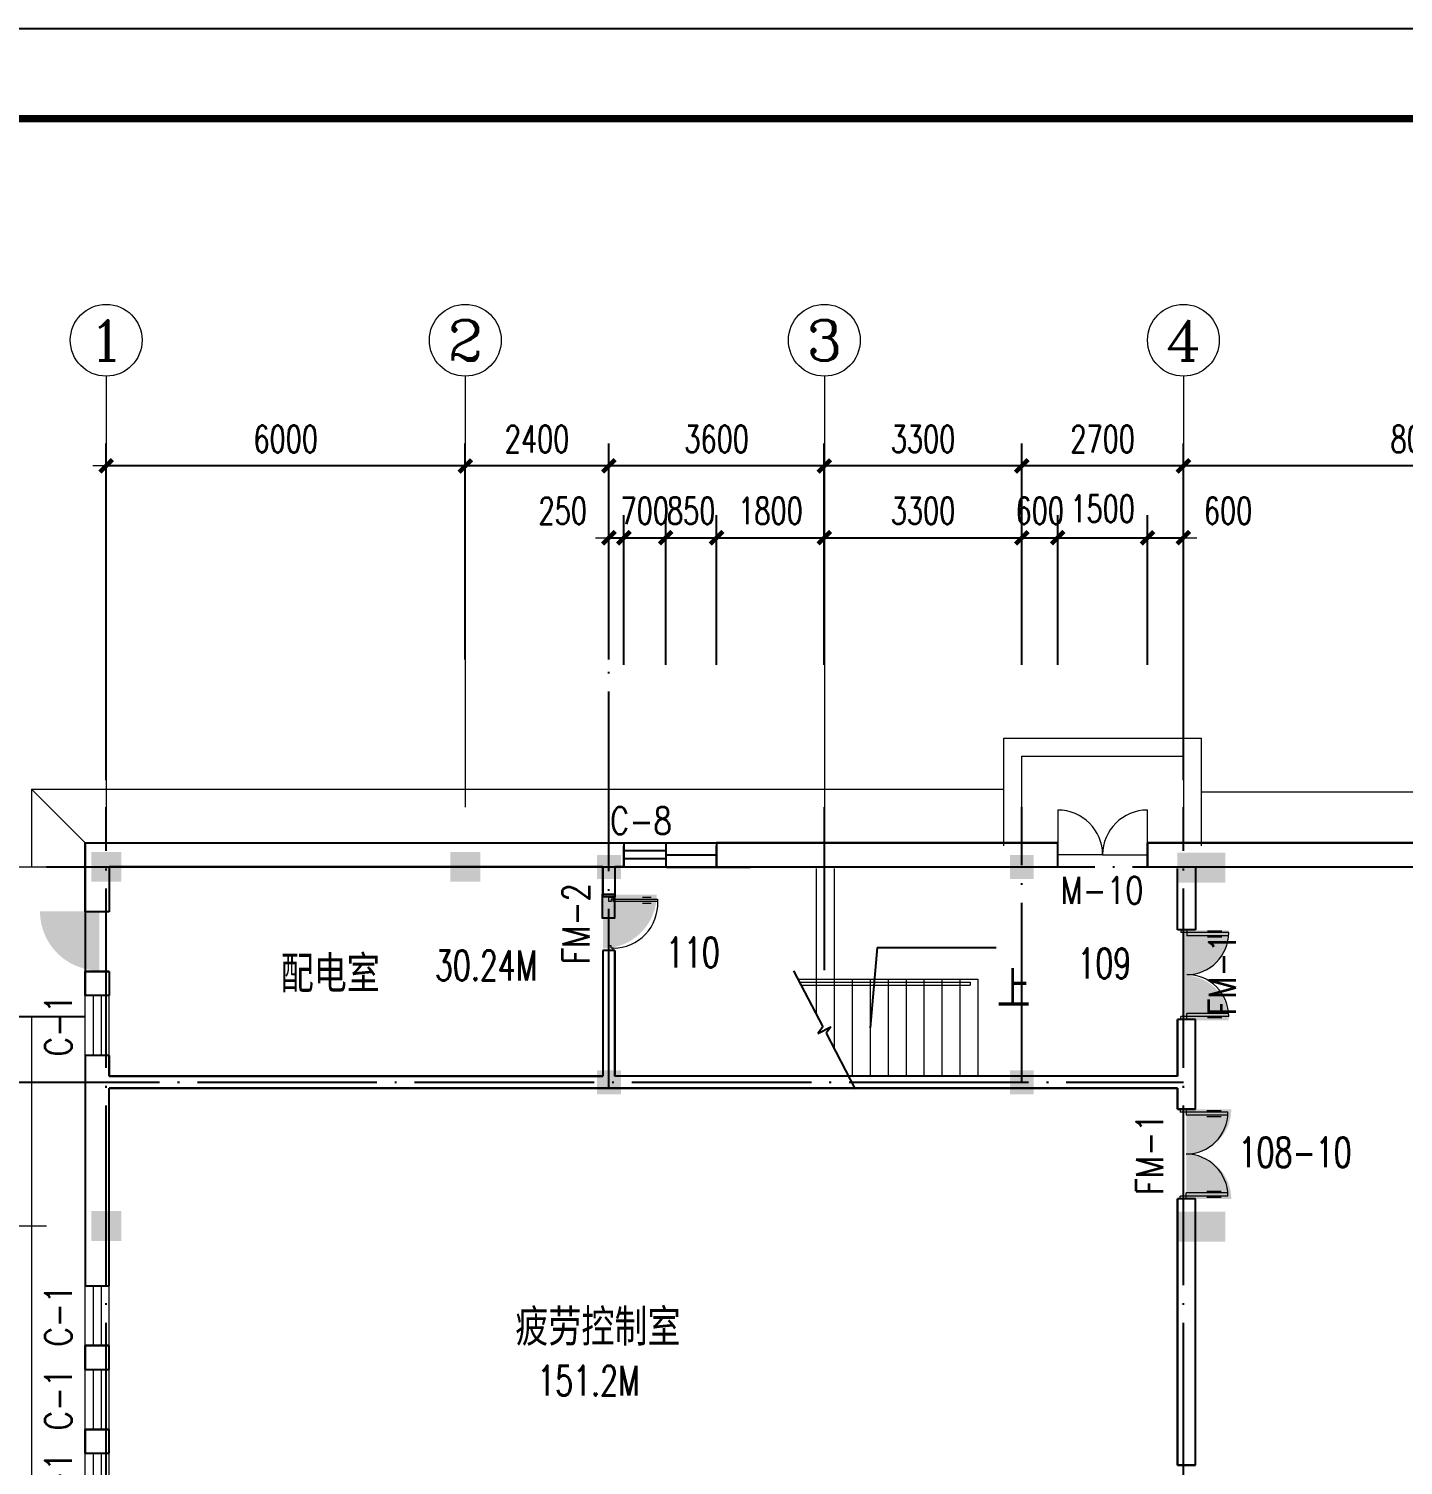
# Model space of a CAD drawing. Extents: x -220435 to 246757, y -381552 to -223577.
# Drawn here: x -139436 to -116467, y -274400 to -250394 of the extents above; entities that cross this region are included whole.
import ezdxf
from ezdxf.enums import TextEntityAlignment as Align

# ---------------------------------------------------------------- set-up
doc = ezdxf.new("R2010")
doc.units = 0
doc.header["$LTSCALE"] = 1500
doc.header["$MEASUREMENT"] = 0
doc.linetypes.add('DOTE', pattern=[2.42, 2, -0.2, 0.02, -0.2])
doc.layers.get('0').update_dxf_attribs({"linetype": 'CONTINUOUS'})
doc.layers.get('DEFPOINTS').update_dxf_attribs({"linetype": 'CONTINUOUS'})
for name, color, linetype in [('AXIS', 7, 'CONTINUOUS'), ('AXIS_TEXT', 7, 'CONTINUOUS'), ('COLUMN', 7, 'CONTINUOUS'), ('DOTE', 7, 'DOTE'), ('JELIBTLTC', 7, 'CONTINUOUS'), ('PUB_WALL', 7, 'CONTINUOUS'), ('STAIR', 7, 'CONTINUOUS'), ('WALL', 7, 'CONTINUOUS'), ('WINDOW_TEXT', 7, 'CONTINUOUS'), ('防火门', 10, 'CONTINUOUS'), ('防盗门', 180, 'CONTINUOUS')]:
    doc.layers.add(name, color=color, linetype=linetype)
for name, color, linetype, lineweight in [('PUB_DIM', 7, 'CONTINUOUS', 0), ('WINDOW', 7, 'CONTINUOUS', 0), ('我的', 7, 'CONTINUOUS', 0)]:
    doc.layers.add(name, color=color, linetype=linetype, lineweight=lineweight)
doc.styles.add('_SIMPLEX', font='SIMPLEX.shx', dxfattribs={"width": 0.8})
doc.styles.add('COMPLEX', font='COMPLEX')
doc.styles.add('DIM_FONT', font='TXT.shx', dxfattribs={"width": 0.7})
doc.styles.add('JELIBTLZX1', font='arial.ttf', dxfattribs={"width": 0.65})
doc.styles.add('SIMPLEX', font='SIMPLEX.SHX')
doc.dimstyles.new('DIMA150', dxfattribs={"dimscale": 1.5, "dimtxt": 300, "dimasz": 1, "dimexe": 250, "dimexo": 300, "dimgap": 150, "dimtad": 1, "dimdec": 0, "dimzin": 0, "dimdsep": 46, "dimtxsty": 'DIM_FONT', "dimblk": '_DIMX', "dimcen": 0.09, "dimse1": 1, "dimclrt": 7, "dimadec": 0, "dimazin": 0, "dimtfac": 1, "dimtdec": 0, "dimtix": 1, "dimtmove": 2, "dimatfit": 3, "dimldrblk": '_DIMX', "dimfxl": 1, "dimtolj": 1, "dimtzin": 0, "dimarcsym": 0})

# ---------------------------------------------------------------- blocks, each defined once
blk = doc.blocks.new('_DIMX')
blk.add_line((-150, 0), (150, 0))
at = {"const_width": 50}
blk.add_lwpolyline([(-70, -70), (70, 70)], dxfattribs=at)
blk = doc.blocks.new('*D47')
at = {"layer": 'DEFPOINTS', "color": 0, "lineweight": 20}
for p in [(-139141, -264400), (-148882, -342990), (-139141, -342990)]:
    blk.add_point(p, dxfattribs=at)
at = {"layer": 'PUB_DIM', "color": 0, "lineweight": -2}
for p, q in [((-148882, -264402), (-148882, -342989)), ((-139591, -342990), (-149257, -342990))]:
    blk.add_line(p, q, dxfattribs=at)
at = {"layer": 'PUB_DIM', "color": 0, "lineweight": -2, "xscale": 1.5, "yscale": 1.5, "zscale": 1.5}
for p, rotation in [((-148882, -264400), 90), ((-148882, -342990), 270)]:
    blk.add_blockref('_DIMX', p, dxfattribs=dict(at, rotation=rotation))
at = {"layer": 'PUB_DIM', "color": 7, "insert": (-149332, -303695), "char_height": 450, "attachment_point": 5, "rotation": 90, "style": 'DIM_FONT'}
blk.add_mtext('\\A1;78590', dxfattribs=at)
blk = doc.blocks.new('*D184')
at = {"layer": 'DEFPOINTS', "color": 0, "lineweight": 20}
for p in [(-139141, -270400), (-147682, -276400), (-139141, -276400)]:
    blk.add_point(p, dxfattribs=at)
at = {"layer": 'PUB_DIM', "color": 0, "lineweight": -2}
for p, q in [((-147682, -270402), (-147682, -276399)), ((-139591, -276400), (-148057, -276400))]:
    blk.add_line(p, q, dxfattribs=at)
at = {"layer": 'PUB_DIM', "color": 0, "lineweight": -2, "xscale": 1.5, "yscale": 1.5, "zscale": 1.5}
for p, rotation in [((-147682, -270400), 90), ((-147682, -276400), 270)]:
    blk.add_blockref('_DIMX', p, dxfattribs=dict(at, rotation=rotation))
at = {"layer": 'PUB_DIM', "color": 7, "insert": (-148132, -273400), "char_height": 450, "attachment_point": 5, "rotation": 90, "style": 'DIM_FONT'}
blk.add_mtext('\\A1;6000', dxfattribs=at)
blk = doc.blocks.new('M_A20TUI')
for p, q in [((-0.483, 0.396), (-0.483, 0.235)), ((-0.467, 0.471), (-0.467, -0.062)), ((-0.433, 0.47), (-0.433, 0.004)), ((-0.417, 0.396), (-0.417, 0.235)), ((0.417, 0.396), (0.417, 0.235)), ((0.433, 0.47), (0.433, 0.004)), ((0.467, 0.471), (0.467, -0.062)), ((0.483, 0.396), (0.483, 0.235)), ((-0.5, 0.004), (-0.433, 0.004)), ((-0.5, 0.004), (-0.5, -0.062)), ((0.5, 0.004), (0.433, 0.004)), ((0.5, 0.004), (0.5, -0.062)), ((-0.5, -0.062), (-0.467, -0.062)), ((0.5, -0.062), (0.467, -0.062))]:
    blk.add_line(p, q)
for centre, start, end in [((-0.467, 0.004), 0, 90), ((0.467, 0.004), 90, 180)]:
    blk.add_arc(centre, 0.467, start, end)
blk = doc.blocks.new('_WBLK')
for p, q in [((-0.5, 0.5), (0.5, 0.5)), ((0.5, 0.167), (-0.5, 0.167)), ((0.5, -0.167), (-0.5, -0.167)), ((-0.5, -0.5), (0.5, -0.5))]:
    blk.add_line(p, q)
at = {"layer": 'WINDOW_TEXT', "style": 'SIMPLEX', "flags": 9}
blk.add_attdef('A', text='', height=1, dxfattribs=at).set_placement((0, 1.5), align=Align.MIDDLE)
blk = doc.blocks.new('_FZH')
blk.add_solid([(-0.5, -0.5), (0.5, -0.5), (-0.5, 0.5), (0.5, 0.5)])
blk = doc.blocks.new('*D191')
at = {"layer": 'DEFPOINTS', "color": 0, "lineweight": 20}
for p in [(-122841, -258900), (-126141, -261476), (-122841, -261476)]:
    blk.add_point(p, dxfattribs=at)
at = {"layer": 'PUB_DIM', "color": 0, "lineweight": -2}
for p, q in [((-122841, -261026), (-122841, -258525)), ((-126139, -258900), (-122842, -258900))]:
    blk.add_line(p, q, dxfattribs=at)
at = {"layer": 'PUB_DIM', "color": 0, "lineweight": -2, "xscale": 1.5, "yscale": 1.5, "zscale": 1.5, "rotation": 180}
blk.add_blockref('_DIMX', (-126141, -258900), dxfattribs=at)
at = {"layer": 'PUB_DIM', "color": 0, "lineweight": -2, "xscale": 1.5, "yscale": 1.5, "zscale": 1.5}
blk.add_blockref('_DIMX', (-122841, -258900), dxfattribs=at)
at = {"layer": 'PUB_DIM', "color": 7, "insert": (-124491, -258450), "char_height": 450, "attachment_point": 5, "style": 'DIM_FONT'}
blk.add_mtext('\\A1;3300', dxfattribs=at)
blk = doc.blocks.new('*D192')
at = {"layer": 'DEFPOINTS', "color": 0, "lineweight": 20}
for p in [(-126141, -257700), (-126141, -261386), (-122841, -261386)]:
    blk.add_point(p, dxfattribs=at)
at = {"layer": 'PUB_DIM', "color": 0, "lineweight": -2}
for p, q in [((-126141, -260936), (-126141, -257325)), ((-122842, -257700), (-126139, -257700))]:
    blk.add_line(p, q, dxfattribs=at)
at = {"layer": 'PUB_DIM', "color": 0, "lineweight": -2, "xscale": 1.5, "yscale": 1.5, "zscale": 1.5, "rotation": 180}
blk.add_blockref('_DIMX', (-126141, -257700), dxfattribs=at)
at = {"layer": 'PUB_DIM', "color": 0, "lineweight": -2, "xscale": 1.5, "yscale": 1.5, "zscale": 1.5}
blk.add_blockref('_DIMX', (-122841, -257700), dxfattribs=at)
at = {"layer": 'PUB_DIM', "color": 7, "insert": (-124491, -257250), "char_height": 450, "attachment_point": 5, "style": 'DIM_FONT'}
blk.add_mtext('\\A1;3300', dxfattribs=at)
blk = doc.blocks.new('*D193')
at = {"layer": 'DEFPOINTS', "color": 0, "lineweight": 20}
for p in [(-138141, -257700), (-138141, -263400), (-132141, -263400)]:
    blk.add_point(p, dxfattribs=at)
at = {"layer": 'PUB_DIM', "color": 0, "lineweight": -2}
for p, q in [((-138141, -262950), (-138141, -257325)), ((-132142, -257700), (-138139, -257700))]:
    blk.add_line(p, q, dxfattribs=at)
at = {"layer": 'PUB_DIM', "color": 0, "lineweight": -2, "xscale": 1.5, "yscale": 1.5, "zscale": 1.5, "rotation": 180}
blk.add_blockref('_DIMX', (-138141, -257700), dxfattribs=at)
at = {"layer": 'PUB_DIM', "color": 0, "lineweight": -2, "xscale": 1.5, "yscale": 1.5, "zscale": 1.5}
blk.add_blockref('_DIMX', (-132141, -257700), dxfattribs=at)
at = {"layer": 'PUB_DIM', "color": 7, "insert": (-135141, -257250), "char_height": 450, "attachment_point": 5, "style": 'DIM_FONT'}
blk.add_mtext('\\A1;6000', dxfattribs=at)
blk = doc.blocks.new('*D194')
at = {"layer": 'DEFPOINTS', "color": 0, "lineweight": 20}
for p in [(-138141, -257700), (-138141, -263400), (-132141, -263400)]:
    blk.add_point(p, dxfattribs=at)
at = {"layer": 'PUB_DIM', "color": 0, "lineweight": -2}
for p, q in [((-138141, -262950), (-138141, -257325)), ((-132142, -257700), (-138139, -257700))]:
    blk.add_line(p, q, dxfattribs=at)
at = {"layer": 'PUB_DIM', "color": 0, "lineweight": -2, "xscale": 1.5, "yscale": 1.5, "zscale": 1.5, "rotation": 180}
blk.add_blockref('_DIMX', (-138141, -257700), dxfattribs=at)
at = {"layer": 'PUB_DIM', "color": 0, "lineweight": -2, "xscale": 1.5, "yscale": 1.5, "zscale": 1.5}
blk.add_blockref('_DIMX', (-132141, -257700), dxfattribs=at)
at = {"layer": 'PUB_DIM', "color": 7, "insert": (-135141, -257250), "char_height": 450, "attachment_point": 5, "style": 'DIM_FONT'}
blk.add_mtext('\\A1;6000', dxfattribs=at)
blk = doc.blocks.new('_AXISO')
blk.add_circle((0, 0), 0.5)
at = {"layer": 'AXIS_TEXT', "style": 'COMPLEX', "width": 1.041667}
blk.add_attdef('A', text='', height=0.56, dxfattribs=at).set_placement((-0.25, -0.28), (0.25, -0.28), align=Align.FIT)
blk = doc.blocks.new('*D195')
at = {"layer": 'DEFPOINTS', "color": 0, "lineweight": 20}
for p in [(-127941, -258900), (-128791, -261476), (-127941, -261476)]:
    blk.add_point(p, dxfattribs=at)
at = {"layer": 'PUB_DIM', "color": 0, "lineweight": -2}
for p, q in [((-127941, -261026), (-127941, -258525)), ((-128792, -258900), (-128794, -258900)), ((-128791, -258900), (-127941, -258900)), ((-127939, -258900), (-127938, -258900))]:
    blk.add_line(p, q, dxfattribs=at)
at = {"layer": 'PUB_DIM', "color": 0, "lineweight": -2, "xscale": 1.5, "yscale": 1.5, "zscale": 1.5}
blk.add_blockref('_DIMX', (-128791, -258900), dxfattribs=at)
at = {"layer": 'PUB_DIM', "color": 0, "lineweight": -2, "xscale": 1.5, "yscale": 1.5, "zscale": 1.5, "rotation": 180}
blk.add_blockref('_DIMX', (-127941, -258900), dxfattribs=at)
at = {"layer": 'PUB_DIM', "color": 7, "insert": (-128366, -258450), "char_height": 450, "attachment_point": 5, "style": 'DIM_FONT'}
blk.add_mtext('\\A1;850', dxfattribs=at)
blk = doc.blocks.new('*D196')
at = {"layer": 'DEFPOINTS', "color": 0, "lineweight": 20}
for p in [(-126141, -258900), (-127941, -261476), (-126141, -261476)]:
    blk.add_point(p, dxfattribs=at)
at = {"layer": 'PUB_DIM', "color": 0, "lineweight": -2}
for p, q in [((-126141, -261026), (-126141, -258525)), ((-127939, -258900), (-126142, -258900))]:
    blk.add_line(p, q, dxfattribs=at)
at = {"layer": 'PUB_DIM', "color": 0, "lineweight": -2, "xscale": 1.5, "yscale": 1.5, "zscale": 1.5, "rotation": 180}
blk.add_blockref('_DIMX', (-127941, -258900), dxfattribs=at)
at = {"layer": 'PUB_DIM', "color": 0, "lineweight": -2, "xscale": 1.5, "yscale": 1.5, "zscale": 1.5}
blk.add_blockref('_DIMX', (-126141, -258900), dxfattribs=at)
at = {"layer": 'PUB_DIM', "color": 7, "insert": (-127041, -258450), "char_height": 450, "attachment_point": 5, "style": 'DIM_FONT'}
blk.add_mtext('\\A1;1800', dxfattribs=at)
blk = doc.blocks.new('*D197')
at = {"layer": 'DEFPOINTS', "color": 0, "lineweight": 20}
for p in [(-128791, -258900), (-129491, -261476), (-128791, -261476)]:
    blk.add_point(p, dxfattribs=at)
at = {"layer": 'PUB_DIM', "color": 0, "lineweight": -2}
for p, q in [((-128791, -261026), (-128791, -258525)), ((-129492, -258900), (-129494, -258900)), ((-129491, -258900), (-128791, -258900)), ((-128789, -258900), (-128788, -258900))]:
    blk.add_line(p, q, dxfattribs=at)
at = {"layer": 'PUB_DIM', "color": 0, "lineweight": -2, "xscale": 1.5, "yscale": 1.5, "zscale": 1.5}
blk.add_blockref('_DIMX', (-129491, -258900), dxfattribs=at)
at = {"layer": 'PUB_DIM', "color": 0, "lineweight": -2, "xscale": 1.5, "yscale": 1.5, "zscale": 1.5, "rotation": 180}
blk.add_blockref('_DIMX', (-128791, -258900), dxfattribs=at)
at = {"layer": 'PUB_DIM', "color": 7, "insert": (-129141, -258450), "char_height": 450, "attachment_point": 5, "style": 'DIM_FONT'}
blk.add_mtext('\\A1;700', dxfattribs=at)
blk = doc.blocks.new('*D198')
at = {"layer": 'DEFPOINTS', "color": 0, "lineweight": 20}
for p in [(-129491, -258900), (-129741, -261476), (-129491, -261476)]:
    blk.add_point(p, dxfattribs=at)
at = {"layer": 'PUB_DIM', "color": 0, "lineweight": -2}
for p, q in [((-129491, -261026), (-129491, -258525)), ((-129742, -258900), (-129744, -258900)), ((-129741, -258900), (-129491, -258900)), ((-129489, -258900), (-129488, -258900))]:
    blk.add_line(p, q, dxfattribs=at)
at = {"layer": 'PUB_DIM', "color": 0, "lineweight": -2, "xscale": 1.5, "yscale": 1.5, "zscale": 1.5}
blk.add_blockref('_DIMX', (-129741, -258900), dxfattribs=at)
at = {"layer": 'PUB_DIM', "color": 0, "lineweight": -2, "xscale": 1.5, "yscale": 1.5, "zscale": 1.5, "rotation": 180}
blk.add_blockref('_DIMX', (-129491, -258900), dxfattribs=at)
at = {"layer": 'PUB_DIM', "color": 7, "insert": (-130512, -258450), "char_height": 450, "attachment_point": 5, "style": 'DIM_FONT'}
blk.add_mtext('\\A1;250', dxfattribs=at)
blk = doc.blocks.new('*D199')
at = {"layer": 'DEFPOINTS', "color": 0, "lineweight": 20}
for p in [(-132141, -257700), (-132141, -261386), (-129741, -261386)]:
    blk.add_point(p, dxfattribs=at)
at = {"layer": 'PUB_DIM', "color": 0, "lineweight": -2}
for p, q in [((-132141, -260936), (-132141, -257325)), ((-129742, -257700), (-132139, -257700))]:
    blk.add_line(p, q, dxfattribs=at)
at = {"layer": 'PUB_DIM', "color": 0, "lineweight": -2, "xscale": 1.5, "yscale": 1.5, "zscale": 1.5, "rotation": 180}
blk.add_blockref('_DIMX', (-132141, -257700), dxfattribs=at)
at = {"layer": 'PUB_DIM', "color": 0, "lineweight": -2, "xscale": 1.5, "yscale": 1.5, "zscale": 1.5}
blk.add_blockref('_DIMX', (-129741, -257700), dxfattribs=at)
at = {"layer": 'PUB_DIM', "color": 7, "insert": (-130941, -257250), "char_height": 450, "attachment_point": 5, "style": 'DIM_FONT'}
blk.add_mtext('\\A1;2400', dxfattribs=at)
blk = doc.blocks.new('*D200')
at = {"layer": 'DEFPOINTS', "color": 0, "lineweight": 20}
for p in [(-129741, -257700), (-129741, -261386), (-126141, -261386)]:
    blk.add_point(p, dxfattribs=at)
at = {"layer": 'PUB_DIM', "color": 0, "lineweight": -2}
for p, q in [((-129741, -260936), (-129741, -257325)), ((-126142, -257700), (-129739, -257700))]:
    blk.add_line(p, q, dxfattribs=at)
at = {"layer": 'PUB_DIM', "color": 0, "lineweight": -2, "xscale": 1.5, "yscale": 1.5, "zscale": 1.5, "rotation": 180}
blk.add_blockref('_DIMX', (-129741, -257700), dxfattribs=at)
at = {"layer": 'PUB_DIM', "color": 0, "lineweight": -2, "xscale": 1.5, "yscale": 1.5, "zscale": 1.5}
blk.add_blockref('_DIMX', (-126141, -257700), dxfattribs=at)
at = {"layer": 'PUB_DIM', "color": 7, "insert": (-127941, -257250), "char_height": 450, "attachment_point": 5, "style": 'DIM_FONT'}
blk.add_mtext('\\A1;3600', dxfattribs=at)
blk = doc.blocks.new('M_A23MCU')
for p, q in [((-0.454, 0.081), (-0.454, 0.905)), ((-0.454, 0.905), (-0.413, 0.905)), ((-0.413, 0.905), (-0.413, 0.081)), ((-0.489, 0.782), (-0.489, 0.624)), ((-0.378, 0.782), (-0.378, 0.624)), ((-0.495, -0.002), (-0.495, 0.081)), ((-0.495, 0.081), (-0.454, 0.081)), ((-0.413, 0.081), (-0.454, 0.081)), ((-0.454, 0.081), (-0.454, 0.039)), ((-0.454, 0.039), (-0.413, 0.039)), ((-0.413, 0.039), (-0.413, -0.002)), ((0.412, 0.039), (0.412, -0.002)), ((0.453, 0.039), (0.412, 0.039)), ((0.453, 0.081), (0.453, 0.039)), ((0.494, 0.081), (0.453, 0.081)), ((0.494, -0.002), (0.494, 0.081)), ((-0.413, -0.002), (-0.495, -0.002)), ((-0.495, -0.002), (-0.495, -0.002)), ((0.412, -0.002), (0.494, -0.002)), ((0.494, -0.002), (0.494, -0.002))]:
    blk.add_line(p, q)
blk.add_arc((-0.372, 0.082), 0.825, 359.9283, 92.866)
blk = doc.blocks.new('*D202')
at = {"layer": 'DEFPOINTS', "color": 0, "lineweight": 20}
for p in [(-120141, -257700), (-120141, -263400), (-112141, -263400)]:
    blk.add_point(p, dxfattribs=at)
at = {"layer": 'PUB_DIM', "color": 0, "lineweight": -2}
for p, q in [((-120141, -262950), (-120141, -257325)), ((-112142, -257700), (-120139, -257700))]:
    blk.add_line(p, q, dxfattribs=at)
at = {"layer": 'PUB_DIM', "color": 0, "lineweight": -2, "xscale": 1.5, "yscale": 1.5, "zscale": 1.5, "rotation": 180}
blk.add_blockref('_DIMX', (-120141, -257700), dxfattribs=at)
at = {"layer": 'PUB_DIM', "color": 0, "lineweight": -2, "xscale": 1.5, "yscale": 1.5, "zscale": 1.5}
blk.add_blockref('_DIMX', (-112141, -257700), dxfattribs=at)
at = {"layer": 'PUB_DIM', "color": 7, "insert": (-116141, -257250), "char_height": 450, "attachment_point": 5, "style": 'DIM_FONT'}
blk.add_mtext('\\A1;8000', dxfattribs=at)
blk = doc.blocks.new('*D203')
at = {"layer": 'DEFPOINTS', "color": 0, "lineweight": 20}
for p in [(-120141, -257700), (-120141, -263400), (-112141, -263400)]:
    blk.add_point(p, dxfattribs=at)
at = {"layer": 'PUB_DIM', "color": 0, "lineweight": -2}
for p, q in [((-120141, -262950), (-120141, -257325)), ((-112142, -257700), (-120139, -257700))]:
    blk.add_line(p, q, dxfattribs=at)
at = {"layer": 'PUB_DIM', "color": 0, "lineweight": -2, "xscale": 1.5, "yscale": 1.5, "zscale": 1.5, "rotation": 180}
blk.add_blockref('_DIMX', (-120141, -257700), dxfattribs=at)
at = {"layer": 'PUB_DIM', "color": 0, "lineweight": -2, "xscale": 1.5, "yscale": 1.5, "zscale": 1.5}
blk.add_blockref('_DIMX', (-112141, -257700), dxfattribs=at)
at = {"layer": 'PUB_DIM', "color": 7, "insert": (-116141, -257250), "char_height": 450, "attachment_point": 5, "style": 'DIM_FONT'}
blk.add_mtext('\\A1;8000', dxfattribs=at)
blk = doc.blocks.new('*D204')
at = {"layer": 'DEFPOINTS', "color": 0, "lineweight": 20}
for p in [(-120141, -258900), (-120741, -261476), (-120141, -261476)]:
    blk.add_point(p, dxfattribs=at)
at = {"layer": 'PUB_DIM', "color": 0, "lineweight": -2}
for p, q in [((-120141, -261026), (-120141, -258525)), ((-120739, -258900), (-120142, -258900))]:
    blk.add_line(p, q, dxfattribs=at)
at = {"layer": 'PUB_DIM', "color": 0, "lineweight": -2, "xscale": 1.5, "yscale": 1.5, "zscale": 1.5, "rotation": 180}
blk.add_blockref('_DIMX', (-120741, -258900), dxfattribs=at)
at = {"layer": 'PUB_DIM', "color": 0, "lineweight": -2, "xscale": 1.5, "yscale": 1.5, "zscale": 1.5}
blk.add_blockref('_DIMX', (-120141, -258900), dxfattribs=at)
at = {"layer": 'PUB_DIM', "color": 7, "insert": (-119395, -258450), "char_height": 450, "attachment_point": 5, "style": 'DIM_FONT'}
blk.add_mtext('\\A1;600', dxfattribs=at)
blk = doc.blocks.new('*D205')
at = {"layer": 'DEFPOINTS', "color": 0, "lineweight": 20}
for p in [(-120741, -258900), (-122241, -261476), (-120741, -261476)]:
    blk.add_point(p, dxfattribs=at)
at = {"layer": 'PUB_DIM', "color": 0, "lineweight": -2}
for p, q in [((-120741, -261026), (-120741, -258525)), ((-122239, -258900), (-120742, -258900))]:
    blk.add_line(p, q, dxfattribs=at)
at = {"layer": 'PUB_DIM', "color": 0, "lineweight": -2, "xscale": 1.5, "yscale": 1.5, "zscale": 1.5, "rotation": 180}
blk.add_blockref('_DIMX', (-122241, -258900), dxfattribs=at)
at = {"layer": 'PUB_DIM', "color": 0, "lineweight": -2, "xscale": 1.5, "yscale": 1.5, "zscale": 1.5}
blk.add_blockref('_DIMX', (-120741, -258900), dxfattribs=at)
at = {"layer": 'PUB_DIM', "color": 7, "insert": (-121491, -258415), "char_height": 450, "attachment_point": 5, "style": 'DIM_FONT'}
blk.add_mtext('\\A1;1500', dxfattribs=at)
blk = doc.blocks.new('*D206')
at = {"layer": 'DEFPOINTS', "color": 0, "lineweight": 20}
for p in [(-122241, -258900), (-122841, -261476), (-122241, -261476)]:
    blk.add_point(p, dxfattribs=at)
at = {"layer": 'PUB_DIM', "color": 0, "lineweight": -2}
for p, q in [((-122241, -261026), (-122241, -258525)), ((-122842, -258900), (-122844, -258900)), ((-122841, -258900), (-122241, -258900)), ((-122239, -258900), (-122238, -258900))]:
    blk.add_line(p, q, dxfattribs=at)
at = {"layer": 'PUB_DIM', "color": 0, "lineweight": -2, "xscale": 1.5, "yscale": 1.5, "zscale": 1.5}
blk.add_blockref('_DIMX', (-122841, -258900), dxfattribs=at)
at = {"layer": 'PUB_DIM', "color": 0, "lineweight": -2, "xscale": 1.5, "yscale": 1.5, "zscale": 1.5, "rotation": 180}
blk.add_blockref('_DIMX', (-122241, -258900), dxfattribs=at)
at = {"layer": 'PUB_DIM', "color": 7, "insert": (-122541, -258450), "char_height": 450, "attachment_point": 5, "style": 'DIM_FONT'}
blk.add_mtext('\\A1;600', dxfattribs=at)
blk = doc.blocks.new('*D207')
at = {"layer": 'DEFPOINTS', "color": 0, "lineweight": 20}
for p in [(-122841, -257700), (-122841, -261386), (-120141, -261386)]:
    blk.add_point(p, dxfattribs=at)
at = {"layer": 'PUB_DIM', "color": 0, "lineweight": -2}
for p, q in [((-122841, -260936), (-122841, -257325)), ((-120142, -257700), (-122839, -257700))]:
    blk.add_line(p, q, dxfattribs=at)
at = {"layer": 'PUB_DIM', "color": 0, "lineweight": -2, "xscale": 1.5, "yscale": 1.5, "zscale": 1.5, "rotation": 180}
blk.add_blockref('_DIMX', (-122841, -257700), dxfattribs=at)
at = {"layer": 'PUB_DIM', "color": 0, "lineweight": -2, "xscale": 1.5, "yscale": 1.5, "zscale": 1.5}
blk.add_blockref('_DIMX', (-120141, -257700), dxfattribs=at)
at = {"layer": 'PUB_DIM', "color": 7, "insert": (-121491, -257250), "char_height": 450, "attachment_point": 5, "style": 'DIM_FONT'}
blk.add_mtext('\\A1;2700', dxfattribs=at)
blk = doc.blocks.new('*D285')
at = {"layer": 'DEFPOINTS', "color": 0, "lineweight": 20}
for p in [(-139141, -264400), (-148882, -342990), (-139141, -342990)]:
    blk.add_point(p, dxfattribs=at)
at = {"layer": 'PUB_DIM', "color": 0, "lineweight": -2}
for p, q in [((-148882, -264402), (-148882, -342989)), ((-139591, -342990), (-149257, -342990))]:
    blk.add_line(p, q, dxfattribs=at)
at = {"layer": 'PUB_DIM', "color": 0, "lineweight": -2, "xscale": 1.5, "yscale": 1.5, "zscale": 1.5}
for p, rotation in [((-148882, -264400), 90), ((-148882, -342990), 270)]:
    blk.add_blockref('_DIMX', p, dxfattribs=dict(at, rotation=rotation))
at = {"layer": 'PUB_DIM', "color": 7, "insert": (-149332, -303695), "char_height": 450, "attachment_point": 5, "rotation": 90, "style": 'DIM_FONT'}
blk.add_mtext('\\A1;78590', dxfattribs=at)

msp = doc.modelspace()

# ---------------------------------------------------------------- hatches: boundary and pattern name
at = {"layer": '防火门'}
for points in [[(-128941, -264862.7, -0.4142136), (-129841, -265762.7), (-129841, -264862.7)], [(-119381.8, -265463.6, -0.4142136), (-120131.8, -266213.6), (-120131.8, -265463.6)], [(-119381.8, -266963.6, 0.4142136), (-120131.8, -266213.6), (-120131.8, -266963.6)], [(-119340.7, -268450.4, -0.4142136), (-120090.7, -269200.4), (-120090.7, -268450.4)], [(-119340.7, -269950.4, 0.4142136), (-120090.7, -269200.4), (-120090.7, -269950.4)]]:
    msp.add_hatch(color=256, dxfattribs=at).paths.add_polyline_path(points)
at = {"layer": '防盗门'}
msp.add_hatch(color=256, dxfattribs=at).paths.add_polyline_path([(-139248, -265143.2, 0.4142136), (-138258, -266133.2), (-138258, -265143.2)])

# ---------------------------------------------------------------- linework, layer by layer
for p, q in [((-129490.7, -264000.4), (-127490.7, -264000.4)), ((-128790.7, -264133.7), (-129490.7, -264133.7)), ((-128790.7, -264267), (-129490.7, -264267)), ((-129490.7, -264400.4), (-127490.7, -264400.4))]:
    msp.add_line(p, q)
at = {"linetype": 'ByBlock'}
for p, q in [((-128790.7, -264200.4), (-127940.7, -264200.4)), ((-128775.9, -264407.9), (-127374.2, -264407.9)), ((-138490.7, -265150.4), (-138490.7, -266150.4)), ((-139990.7, -266900.6), (-138490.7, -266900.6))]:
    msp.add_line(p, q, dxfattribs=at)
msp.add_lwpolyline([(-129845.6, -264855.9), (-129645.4, -264855.9), (-129645.4, -265256), (-129845.6, -265256)], close=True, dxfattribs=at)
at = {"layer": 'AXIS', "color": 250}
msp.add_lwpolyline([(-82407.1, -250394.1), (-169247.2, -250394.1), (-169247.2, -367583.1), (-82407.1, -367583.1)], close=True, dxfattribs=at)
at = {"layer": 'AXIS', "color": 0, "const_width": 120.2}
msp.add_lwpolyline([(-83909.5, -251896.5), (-167744.8, -251896.5), (-167744.8, -366080.7), (-83909.5, -366080.7)], close=True, dxfattribs=at)
at = {"layer": 'DOTE'}
for p, q in [((-129740.7, -268100.4), (-129740.7, -260950.3)), ((-138140.7, -343990.4), (-138140.7, -263400.4)), ((-138140.7, -343990.4), (-138140.7, -263400.4)), ((-126140.7, -266125.4), (-126140.7, -263400.4)), ((-122840.7, -268000.4), (-122840.7, -263400.4)), ((-120140.7, -343990.4), (-120140.7, -263400.4)), ((-139140.7, -264400.4), (-95140.7, -264400.4)), ((-143877.7, -268000.4), (-120140.7, -268000.4))]:
    msp.add_line(p, q, dxfattribs=at)
at = {"layer": 'PUB_DIM'}
for p, q in [((-138140.7, -256200.4), (-138140.7, -263400.4)), ((-138140.7, -256200.4), (-138140.7, -263400.4)), ((-132140.7, -256200.4), (-132140.7, -263400.4)), ((-132140.7, -256200.4), (-132140.7, -263400.4)), ((-126140.7, -256200.4), (-126140.7, -263400.4)), ((-126140.7, -256200.4), (-126140.7, -263400.4)), ((-120140.7, -256200.4), (-120140.7, -263400.4)), ((-120140.7, -256200.4), (-120140.7, -263400.4)), ((-150382.4, -264400.4), (-139140.7, -264400.4)), ((-150382.4, -270400.4), (-139140.7, -270400.4))]:
    msp.add_line(p, q, dxfattribs=at)
at = {"layer": 'PUB_WALL'}
for p, q in [((-138490.7, -264000.4), (-129490.7, -264000.4)), ((-138490.7, -264000.4), (-138490.7, -265150.4)), ((-138490.7, -265150.4), (-138490.7, -264000.4)), ((-138490.7, -264000.4), (-129490.7, -264000.4)), ((-129490.7, -264000.4), (-129490.7, -264400.4)), ((-129490.7, -264000.4), (-129490.7, -264400.4)), ((-129490.7, -264400.4), (-129490.7, -264050.4)), ((-129490.7, -264400.4), (-129490.7, -264050.4)), ((-128790.7, -264000.4), (-128790.7, -264400.4)), ((-128790.7, -264000.4), (-128790.7, -264400.4)), ((-127940.7, -264000.4), (-122240.7, -264000.4)), ((-127940.7, -264000.4), (-127940.7, -264400.4)), ((-122240.7, -264000.4), (-127940.7, -264000.4)), ((-127940.7, -264000.4), (-127940.7, -264400.4)), ((-127940.7, -264400.4), (-127940.7, -264050.4)), ((-127940.7, -264050.4), (-127940.7, -264400.4)), ((-122240.7, -264400.4), (-122240.7, -264000.4)), ((-122240.7, -264400.4), (-122240.7, -264000.4)), ((-120740.7, -264000.4), (-111140.7, -264000.4)), ((-120740.7, -264400.4), (-120740.7, -264000.4)), ((-120740.7, -264000.4), (-120740.7, -264400.4)), ((-111140.7, -264000.4), (-120740.7, -264000.4)), ((-138090.7, -264400.4), (-129840.7, -264400.4)), ((-138090.7, -264400.4), (-138090.7, -265150.4)), ((-138090.7, -264400.4), (-138090.7, -265150.4)), ((-129840.7, -264400.4), (-138090.7, -264400.4)), ((-129840.7, -264400.4), (-129840.7, -264900.4)), ((-129840.7, -264900.4), (-129840.7, -264400.4)), ((-129640.7, -264400.4), (-129490.7, -264400.4)), ((-129640.7, -264400.4), (-129640.7, -264900.4)), ((-129490.7, -264400.4), (-129640.7, -264400.4)), ((-129640.7, -264400.4), (-129640.7, -264900.4)), ((-127940.7, -264400.4), (-122240.7, -264400.4)), ((-127940.7, -264400.4), (-122240.7, -264400.4)), ((-120740.7, -264400.4), (-111140.7, -264400.4)), ((-120740.7, -264400.4), (-120140.7, -264400.4)), ((-120740.7, -264400.4), (-111140.7, -264400.4)), ((-120740.7, -264400.4), (-120140.7, -264400.4)), ((-120240.7, -265450.4), (-120240.7, -264430.4)), ((-120240.7, -265450.4), (-120240.7, -264430.4)), ((-119940.7, -264420.4), (-119940.7, -265450.4)), ((-119940.7, -264420.4), (-119940.7, -265450.4)), ((-129640.7, -264900.4), (-129840.7, -264900.4)), ((-129640.7, -264900.4), (-129840.7, -264900.4)), ((-138090.7, -265150.4), (-138490.7, -265150.4)), ((-138090.7, -265150.4), (-138490.7, -265150.4)), ((-119940.7, -265450.4), (-120240.7, -265450.4)), ((-119940.7, -265450.4), (-120240.7, -265450.4)), ((-129640.7, -265800.4), (-129840.7, -265800.4)), ((-129840.7, -265800.4), (-129840.7, -267900.4)), ((-129640.7, -265800.4), (-129840.7, -265800.4)), ((-129840.7, -265800.4), (-129840.7, -267900.4)), ((-129640.7, -265800.4), (-129640.7, -267900.4)), ((-129640.7, -267900.4), (-129640.7, -265800.4)), ((-138090.7, -266150.4), (-138490.7, -266150.4)), ((-138490.7, -266150.4), (-138490.7, -266550.4)), ((-138490.7, -266550.4), (-138490.7, -266150.4)), ((-138490.7, -266150.4), (-138090.7, -266150.4)), ((-138090.7, -266150.4), (-138090.7, -266550.4)), ((-138090.7, -266150.4), (-138090.7, -266550.4)), ((-138090.7, -266550.4), (-138490.7, -266550.4)), ((-138090.7, -266550.4), (-138490.7, -266550.4)), ((-119940.7, -266950.4), (-120240.7, -266950.4)), ((-120240.7, -267900.4), (-120240.7, -266950.4)), ((-119940.7, -266950.4), (-120240.7, -266950.4)), ((-120240.7, -266950.4), (-120240.7, -267900.4)), ((-119940.7, -268450.4), (-119940.7, -266950.4)), ((-119940.7, -268450.4), (-119940.7, -266950.4)), ((-138490.7, -267550.4), (-138490.7, -271400.4)), ((-138090.7, -267550.4), (-138490.7, -267550.4)), ((-138090.7, -267550.4), (-138490.7, -267550.4)), ((-138490.7, -267550.4), (-138490.7, -271400.4)), ((-138090.7, -267550.4), (-138090.7, -267900.4)), ((-138090.7, -267900.4), (-138090.7, -267550.4)), ((-138090.7, -267900.4), (-129840.7, -267900.4)), ((-129840.7, -267900.4), (-138090.7, -267900.4)), ((-120240.7, -267900.4), (-129640.7, -267900.4)), ((-120240.7, -267900.4), (-129640.7, -267900.4)), ((-138090.7, -271400.4), (-138090.7, -268100.4)), ((-120240.7, -268100.4), (-138090.7, -268100.4)), ((-138090.7, -271400.4), (-138090.7, -268100.4)), ((-138090.7, -268100.4), (-120240.7, -268100.4)), ((-120240.7, -268450.4), (-120240.7, -268100.4)), ((-120240.7, -268100.4), (-120240.7, -268450.4)), ((-119940.7, -268450.4), (-120240.7, -268450.4)), ((-120240.7, -268450.4), (-119940.7, -268450.4)), ((-119940.7, -269950.4), (-120240.7, -269950.4)), ((-120240.7, -274400.4), (-120240.7, -269950.4)), ((-119940.7, -269950.4), (-120240.7, -269950.4)), ((-120240.7, -269950.4), (-120240.7, -274400.4)), ((-119940.7, -274400.4), (-119940.7, -269950.4)), ((-119940.7, -274400.4), (-119940.7, -269950.4)), ((-138490.7, -271400.4), (-138090.7, -271400.4)), ((-138490.7, -271400.4), (-138090.7, -271400.4)), ((-138490.7, -272800.4), (-138490.7, -272400.4)), ((-138490.7, -272400.4), (-138090.7, -272400.4)), ((-138490.7, -272400.4), (-138490.7, -272800.4)), ((-138090.7, -272400.4), (-138490.7, -272400.4)), ((-138090.7, -272800.4), (-138090.7, -272400.4)), ((-138090.7, -272800.4), (-138090.7, -272400.4)), ((-138490.7, -272800.4), (-138090.7, -272800.4)), ((-138490.7, -272800.4), (-138090.7, -272800.4)), ((-138490.7, -274200.4), (-138490.7, -273800.4)), ((-138490.7, -273800.4), (-138090.7, -273800.4)), ((-138490.7, -273800.4), (-138490.7, -274200.4)), ((-138090.7, -273800.4), (-138490.7, -273800.4)), ((-138090.7, -274200.4), (-138090.7, -273800.4)), ((-138090.7, -274200.4), (-138090.7, -273800.4)), ((-138490.7, -274200.4), (-138090.7, -274200.4)), ((-138490.7, -274200.4), (-138090.7, -274200.4)), ((-119940.7, -274400.4), (-120240.7, -274400.4)), ((-120240.7, -274400.4), (-119940.7, -274400.4))]:
    msp.add_line(p, q, dxfattribs=at)
at = {"layer": 'PUB_WALL', "linetype": 'ByBlock'}
for q in [(-125375.7, -267087.9), (-123271.4, -265748.1)]:
    msp.add_line((-125259.5, -265748.1), q, dxfattribs=at)
at = {"layer": 'STAIR'}
for p, q in [((-126656.3, -266140.1), (-126168.3, -267074.4)), ((-126246.8, -267183.2), (-126034.1, -267072.1)), ((-126168.3, -267074.4), (-126246.8, -267183.2)), ((-126034.1, -267072.1), (-126112.7, -267180.8)), ((-126112.7, -267180.8), (-125624.7, -268115.1))]:
    msp.add_line(p, q, dxfattribs=at)
at = {"layer": 'WALL'}
for p, q in [((-138490.7, -264000.4), (-129490.7, -264000.4)), ((-138490.7, -264000.4), (-138490.7, -265150.4)), ((-129490.7, -264000.4), (-129490.7, -264400.4)), ((-129490.7, -264400.4), (-129490.7, -264050.4)), ((-128790.7, -264000.4), (-128790.7, -264400.4)), ((-127940.7, -264000.4), (-122240.7, -264000.4)), ((-127940.7, -264000.4), (-127940.7, -264400.4)), ((-127940.7, -264400.4), (-127940.7, -264050.4)), ((-122240.7, -264400.4), (-122240.7, -264000.4)), ((-120740.7, -264000.4), (-111140.7, -264000.4)), ((-120740.7, -264400.4), (-120740.7, -264000.4)), ((-138090.7, -264400.4), (-129840.7, -264400.4)), ((-138090.7, -264400.4), (-138090.7, -265150.4)), ((-129840.7, -264400.4), (-129840.7, -264900.4)), ((-129640.7, -264400.4), (-129490.7, -264400.4)), ((-129640.7, -264400.4), (-129640.7, -264900.4)), ((-127940.7, -264400.4), (-122240.7, -264400.4)), ((-120740.7, -264400.4), (-111140.7, -264400.4)), ((-120740.7, -264400.4), (-120140.7, -264400.4)), ((-120240.7, -265450.4), (-120240.7, -264430.4)), ((-119940.7, -264420.4), (-119940.7, -265450.4)), ((-129640.7, -264900.4), (-129840.7, -264900.4)), ((-138090.7, -265150.4), (-138490.7, -265150.4)), ((-119940.7, -265450.4), (-120240.7, -265450.4)), ((-129640.7, -265800.4), (-129840.7, -265800.4)), ((-129840.7, -265800.4), (-129840.7, -267900.4)), ((-129640.7, -265800.4), (-129640.7, -267900.4)), ((-138090.7, -266150.4), (-138490.7, -266150.4)), ((-138490.7, -266150.4), (-138490.7, -266550.4)), ((-138090.7, -266150.4), (-138090.7, -266550.4)), ((-138090.7, -266550.4), (-138490.7, -266550.4)), ((-119940.7, -266950.4), (-120240.7, -266950.4)), ((-120240.7, -267900.4), (-120240.7, -266950.4)), ((-119940.7, -268450.4), (-119940.7, -266950.4)), ((-138490.7, -267550.4), (-138490.7, -271400.4)), ((-138090.7, -267550.4), (-138490.7, -267550.4)), ((-138090.7, -267550.4), (-138090.7, -267900.4)), ((-138090.7, -267900.4), (-129840.7, -267900.4)), ((-120240.7, -267900.4), (-129640.7, -267900.4)), ((-138090.7, -271400.4), (-138090.7, -268100.4)), ((-120240.7, -268100.4), (-138090.7, -268100.4)), ((-120240.7, -268450.4), (-120240.7, -268100.4)), ((-119940.7, -268450.4), (-120240.7, -268450.4)), ((-119940.7, -269950.4), (-120240.7, -269950.4)), ((-120240.7, -274400.4), (-120240.7, -269950.4)), ((-119940.7, -274400.4), (-119940.7, -269950.4)), ((-138490.7, -271400.4), (-138090.7, -271400.4)), ((-138490.7, -272800.4), (-138490.7, -272400.4)), ((-138490.7, -272400.4), (-138090.7, -272400.4)), ((-138090.7, -272800.4), (-138090.7, -272400.4)), ((-138490.7, -272800.4), (-138090.7, -272800.4)), ((-138490.7, -274200.4), (-138490.7, -273800.4)), ((-138490.7, -273800.4), (-138090.7, -273800.4)), ((-138090.7, -274200.4), (-138090.7, -273800.4)), ((-138490.7, -274200.4), (-138090.7, -274200.4)), ((-119940.7, -274400.4), (-120240.7, -274400.4))]:
    msp.add_line(p, q, dxfattribs=at)
at = {"layer": 'WINDOW'}
for p, q in [((-123140.7, -264050.4), (-123140.7, -262250.4)), ((-123140.7, -262250.4), (-119840.7, -262250.4)), ((-119840.7, -264050.4), (-119840.7, -262250.4)), ((-122840.7, -262550.4), (-120140.7, -262550.4)), ((-122840.7, -264050.4), (-122840.7, -262550.4)), ((-120140.7, -262550.4), (-120140.7, -264050.4)), ((-139390.7, -263100.4), (-139390.7, -264400.4)), ((-139390.7, -263100.4), (-123140.7, -263100.4)), ((-139390.7, -263100.4), (-138490.7, -264000.4)), ((-112140.7, -263150.4), (-119840.7, -263150.4)), ((-126275.7, -264430.4), (-126275.7, -266275.4)), ((-125975.7, -264430.4), (-125975.7, -266275.4)), ((-126585.6, -266275.4), (-123575.7, -266275.4)), ((-126559.5, -266325.4), (-123706, -266325.4)), ((-126533.4, -266375.4), (-123706, -266375.4)), ((-126275.7, -266275.4), (-126275.7, -266868.8)), ((-126275.7, -266275.4), (-126275.7, -266429.9)), ((-125975.7, -266275.4), (-125975.7, -267443.1)), ((-125675.7, -266275.4), (-125675.7, -267900.4)), ((-125375.7, -266275.4), (-125375.7, -267900.4)), ((-125075.7, -266275.4), (-125075.7, -267900.4)), ((-124775.7, -266275.4), (-124775.7, -267900.4)), ((-124475.7, -266275.4), (-124475.7, -267900.4)), ((-124175.7, -266275.4), (-124175.7, -267900.4)), ((-123875.7, -266275.4), (-123875.7, -267900.4)), ((-123706, -266325.4), (-123706, -266375.4)), ((-123575.7, -266275.4), (-123575.7, -267900.4)), ((-139390.7, -266900.6), (-139390.7, -305440.1)), ((-139390.7, -266900.6), (-139390.7, -305440.1))]:
    msp.add_line(p, q, dxfattribs=at)
at = {"layer": '我的', "linetype": 'ByBlock', "lineweight": 20}
for p, q in [((-122240.7, -263450.4), (-122240.7, -264200.4)), ((-120740.7, -264200.4), (-120740.7, -263450.4)), ((-121490.7, -264200.4), (-122240.7, -264200.4)), ((-121490.7, -264200.4), (-120740.7, -264200.4))]:
    msp.add_line(p, q, dxfattribs=at)
for centre, start, end in [((-122240.7, -264200.4), 0, 90), ((-120740.7, -264200.4), 90, 180)]:
    msp.add_arc(centre, 750, start, end, dxfattribs=at)

# ---------------------------------------------------------------- block references
at = {"layer": 'COLUMN'}
for p, xscale, yscale, zscale in [((-138140.7, -264400.4), 500, 500, 500), ((-132140.7, -264400.4), 500, 500, 500), ((-129740.7, -264400.4), 400, 400, 400), ((-122840.7, -264400.4), 400, 400, 400), ((-129740.7, -268000.4), 400, 400, 400), ((-122840.7, -268000.4), 400, 400, 400), ((-138140.7, -270400.4), 500, 500, 500)]:
    msp.add_blockref('_FZH', p, dxfattribs=dict(at, xscale=xscale, yscale=yscale, zscale=zscale))
at = {"layer": 'COLUMN', "xscale": 500, "yscale": 800, "zscale": 500, "rotation": 90}
for p in [(-119839.9, -264412.8), (-119839.9, -270412.8)]:
    msp.add_blockref('_FZH', p, dxfattribs=at)
at = {"layer": 'PUB_DIM'}
ref = msp.add_blockref('_AXISO', (-138140.7, -255600.4), dxfattribs=dict(at, xscale=1200, yscale=1200, zscale=1200))
ref.add_attrib('A', '1', dxfattribs={"layer": 'AXIS_TEXT', "height": 672, "style": 'COMPLEX', "width": 2.083333}).set_placement((-138440.7, -255936.4), (-137840.7, -255936.4), align=Align.FIT)
ref = msp.add_blockref('_AXISO', (-138140.7, -255600.4), dxfattribs=dict(at, xscale=1200, yscale=1200, zscale=1200))
ref.add_attrib('A', '1', dxfattribs={"layer": 'AXIS_TEXT', "height": 672, "style": 'COMPLEX', "width": 2.083333}).set_placement((-138440.7, -255936.4), (-137840.7, -255936.4), align=Align.FIT)
ref = msp.add_blockref('_AXISO', (-132140.7, -255600.4), dxfattribs=dict(at, xscale=1200, yscale=1200, zscale=1200))
ref.add_attrib('A', '2', dxfattribs={"layer": 'AXIS_TEXT', "height": 672, "style": 'COMPLEX', "width": 1.339286}).set_placement((-132440.7, -255936.4), (-131840.7, -255936.4), align=Align.FIT)
ref = msp.add_blockref('_AXISO', (-132140.7, -255600.4), dxfattribs=dict(at, xscale=1200, yscale=1200, zscale=1200))
ref.add_attrib('A', '2', dxfattribs={"layer": 'AXIS_TEXT', "height": 672, "style": 'COMPLEX', "width": 1.339286}).set_placement((-132440.7, -255936.4), (-131840.7, -255936.4), align=Align.FIT)
ref = msp.add_blockref('_AXISO', (-126140.7, -255600.4), dxfattribs=dict(at, xscale=1200, yscale=1200, zscale=1200))
ref.add_attrib('A', '3', dxfattribs={"layer": 'AXIS_TEXT', "height": 672, "style": 'COMPLEX', "width": 1.339286}).set_placement((-126440.7, -255936.4), (-125840.7, -255936.4), align=Align.FIT)
ref = msp.add_blockref('_AXISO', (-126140.7, -255600.4), dxfattribs=dict(at, xscale=1200, yscale=1200, zscale=1200))
ref.add_attrib('A', '3', dxfattribs={"layer": 'AXIS_TEXT', "height": 672, "style": 'COMPLEX', "width": 1.339286}).set_placement((-126440.7, -255936.4), (-125840.7, -255936.4), align=Align.FIT)
ref = msp.add_blockref('_AXISO', (-120140.7, -255600.4), dxfattribs=dict(at, xscale=1200, yscale=1200, zscale=1200))
ref.add_attrib('A', '4', dxfattribs={"layer": 'AXIS_TEXT', "height": 672, "style": 'COMPLEX', "width": 1.171875}).set_placement((-120440.7, -255936.4), (-119840.7, -255936.4), align=Align.FIT)
at = {"layer": 'WINDOW'}
ref = msp.add_blockref('M_A23MCU', (-129740.7, -265350.4), dxfattribs=dict(at, xscale=-900, yscale=-900, zscale=900, rotation=90))
ref.add_attrib('A', 'FM-2', dxfattribs={"layer": 'WINDOW_TEXT', "height": 450, "rotation": 90, "style": '_SIMPLEX', "width": 0.8, "flags": 8}).set_placement((-130290.7, -265350.4), align=Align.MIDDLE)
ref = msp.add_blockref('M_A20TUI', (-120090.7, -266200.4), dxfattribs=dict(at, xscale=1500, yscale=1500, zscale=1500, rotation=270))
ref.add_attrib('A', 'FM-1', dxfattribs={"layer": 'WINDOW_TEXT', "height": 450, "rotation": 90, "style": '_SIMPLEX', "width": 0.8, "flags": 8}).set_placement((-119490.7, -266200.4), align=Align.MIDDLE)
ref = msp.add_blockref('_WBLK', (-138290.7, -267050.4), dxfattribs=dict(at, xscale=1000, yscale=400, zscale=1000, rotation=90))
ref.add_attrib('A', 'C-1', dxfattribs={"layer": 'WINDOW_TEXT', "height": 450, "rotation": 90, "style": '_SIMPLEX', "width": 0.8, "flags": 8}).set_placement((-138940.7, -267050.4), align=Align.MIDDLE)
ref = msp.add_blockref('M_A20TUI', (-120103.3, -269200.4), dxfattribs=dict(at, xscale=-1500, yscale=-1500, zscale=1500, rotation=90))
ref.add_attrib('A', 'FM-1', dxfattribs={"layer": 'WINDOW_TEXT', "height": 450, "rotation": 90, "style": '_SIMPLEX', "width": 0.8, "flags": 8}).set_placement((-120703.3, -269200.4), align=Align.MIDDLE)
ref = msp.add_blockref('_WBLK', (-138290.7, -271900.4), dxfattribs=dict(at, xscale=1000, yscale=400, zscale=1000, rotation=90))
ref.add_attrib('A', 'C-1', dxfattribs={"layer": 'WINDOW_TEXT', "height": 450, "rotation": 90, "style": '_SIMPLEX', "width": 0.8, "flags": 8}).set_placement((-138940.7, -271900.4), align=Align.MIDDLE)
ref = msp.add_blockref('_WBLK', (-138290.7, -273300.4), dxfattribs=dict(at, xscale=1000, yscale=400, zscale=1000, rotation=90))
ref.add_attrib('A', 'C-1', dxfattribs={"layer": 'WINDOW_TEXT', "height": 450, "rotation": 90, "style": '_SIMPLEX', "width": 0.8, "flags": 8}).set_placement((-138940.7, -273300.4), align=Align.MIDDLE)
ref = msp.add_blockref('_WBLK', (-138290.7, -274700.4), dxfattribs=dict(at, xscale=1000, yscale=400, zscale=1000, rotation=90))
ref.add_attrib('A', 'C-1', dxfattribs={"layer": 'WINDOW_TEXT', "height": 450, "rotation": 90, "style": '_SIMPLEX', "width": 0.8, "flags": 8}).set_placement((-138940.7, -274700.4), align=Align.MIDDLE)

# ---------------------------------------------------------------- texts
at = {"layer": 'JELIBTLTC', "style": 'JELIBTLZX1', "width": 0.75}
for s, p in [('配电室', (-135225.2, -266438.9)), ('上', (-123253.3, -266697.6)), ('疲劳控制室', (-131304.7, -272344))]:
    msp.add_text(s, height=540, dxfattribs=at).set_placement(p)
at = {"layer": 'WINDOW', "style": 'SIMPLEX', "width": 0.8}
for s, p in [('C-8', (-129723, -263855.1)), ('M-10', (-122194.2, -265015.4))]:
    msp.add_text(s, height=450, dxfattribs=at).set_placement(p)
at = {"layer": '我的', "linetype": 'ByBlock', "lineweight": 20, "char_height": 500, "attachment_point": 1, "style": 'DIM_FONT'}
for s, insert, width in [('{\\C1;110}', (-128788.8, -265579.8), 1473.451), ('{\\C3;30.24M}', (-132647.2, -265797.7), 1709), ('{\\C1;109}', (-121912.7, -265763.8), 1534.845), ('{\\C1;108-10}', (-119218.7, -268920.8), 1964.601), ('{\\C3;151.2M}', (-130937.2, -272736.3), 2518.528)]:
    msp.add_mtext(s, dxfattribs=dict(at, insert=insert, width=width))

# ---------------------------------------------------------------- dimensions: what is measured, and where the dimension line sits
at = {"layer": 'PUB_DIM'}
for base, p1, p2, picture, middle in [((-138140.7, -257700.4), (-132140.7, -263400.4), (-138140.7, -263400.4), '*D193', (-135140.7, -257250.4)), ((-138140.7, -257700.4), (-132140.7, -263400.4), (-138140.7, -263400.4), '*D194', (-135140.7, -257250.4)), ((-132140.7, -257700.4), (-129740.7, -261386.2), (-132140.7, -261386.2), '*D199', (-130940.7, -257250.4)), ((-129740.7, -257700.4), (-126140.7, -261386.2), (-129740.7, -261386.2), '*D200', (-127940.7, -257250.4)), ((-126140.7, -257700.4), (-122840.7, -261386.2), (-126140.7, -261386.2), '*D192', (-124490.7, -257250.4)), ((-122840.7, -257700.4), (-120140.7, -261386.2), (-122840.7, -261386.2), '*D207', (-121490.7, -257250.4)), ((-120140.7, -257700.4), (-112140.7, -263400.4), (-120140.7, -263400.4), '*D202', (-116140.7, -257250.4)), ((-120140.7, -257700.4), (-112140.7, -263400.4), (-120140.7, -263400.4), '*D203', (-116140.7, -257250.4))]:
    dim = msp.add_linear_dim(base=base, p1=p1, p2=p2, dimstyle='DIMA150', dxfattribs=at)
    dim.commit()
    dim.dimension.update_dxf_attribs({"geometry": picture, "text_midpoint": middle})
for base, p1, p2, picture, middle in [((-129490.7, -258900.4), (-129740.7, -261475.6), (-129490.7, -261475.6), '*D198', (-130512.4, -258450.4)), ((-120740.7, -258900.4), (-122240.7, -261475.6), (-120740.7, -261475.6), '*D205', (-121490.7, -258414.8)), ((-120140.7, -258900.4), (-120740.7, -261475.6), (-120140.7, -261475.6), '*D204', (-119395.2, -258450.4))]:
    dim = msp.add_linear_dim(base=base, p1=p1, p2=p2, angle=0, dimstyle='DIMA150', dxfattribs=at)
    dim.commit()
    dim.dimension.update_dxf_attribs({"geometry": picture, "text_midpoint": middle, "dimtype": 161})
for p1, p2, distance, picture, middle in [((-129490.7, -261475.6), (-128790.7, -261475.6), 2575.2, '*D197', (-129140.7, -258450.4)), ((-128790.7, -261475.6), (-127940.7, -261475.6), 2575.2, '*D195', (-128365.7, -258450.4)), ((-127940.7, -261475.6), (-126140.7, -261475.6), 2575.2, '*D196', (-127040.7, -258450.4)), ((-126140.7, -261475.6), (-122840.7, -261475.6), 2575.2, '*D191', (-124490.7, -258450.4)), ((-122840.7, -261475.6), (-122240.7, -261475.6), 2575.2, '*D206', (-122540.7, -258450.4)), ((-139140.7, -264400.4), (-139140.7, -342990.4), -9741.7, '*D47', (-149332.4, -303695.4)), ((-139140.7, -264400.4), (-139140.7, -342990.4), -9741.7, '*D285', (-149332.4, -303695.4))]:
    dim = msp.add_aligned_dim(p1=p1, p2=p2, distance=distance, dimstyle='DIMA150', dxfattribs=at)
    dim.commit()
    dim.dimension.update_dxf_attribs({"geometry": picture, "text_midpoint": middle})
dim = msp.add_linear_dim(base=(-147682.4, -276400.4), p1=(-139140.7, -270400.4), p2=(-139140.7, -276400.4), angle=90, dimstyle='DIMA150', dxfattribs=at)
dim.commit()
dim.dimension.update_dxf_attribs({"geometry": '*D184', "text_midpoint": (-148132.4, -273400.4)})

doc.saveas('drawing.dxf')
